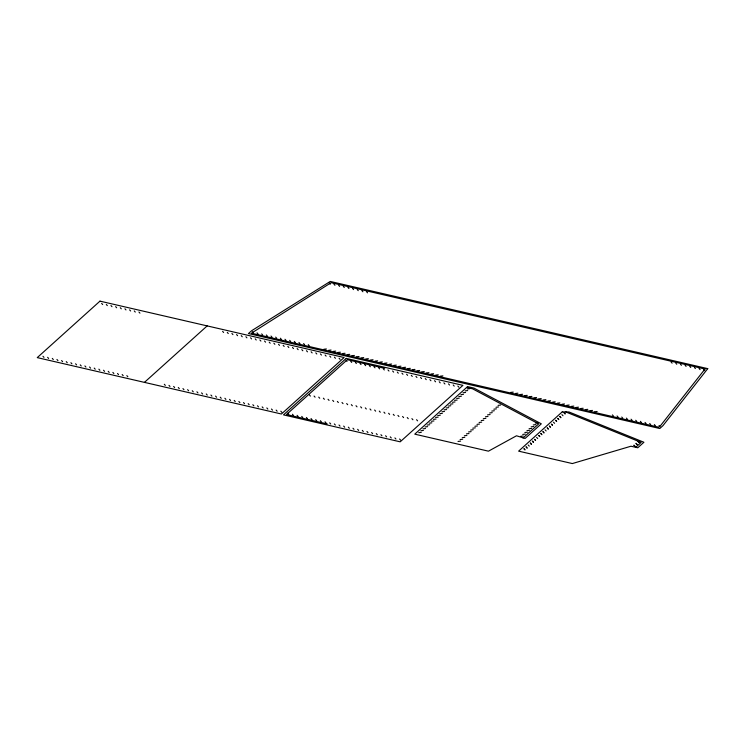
<?xml version="1.0" encoding="UTF-8"?>
<svg xmlns="http://www.w3.org/2000/svg" width="745" height="745" viewBox="0 0 745 745"><rect width="100%" height="100%" fill="white"/><g stroke="black" fill="none" stroke-linecap="round" stroke-linejoin="round"><path stroke-width="1.12" d="M144.446 382.371L207.166 325.9M523.009 437.976L538.654 423.896L472.572 388.815L466.64 387.447M635.718 447.307L641.156 442.409L565.716 411.92M467.217 388.992L469.797 388.657M465.113 390.892L467.683 390.557M463.008 392.792L465.578 392.457M460.894 394.682L463.465 394.356M458.79 396.582L461.36 396.256M456.676 398.482L459.255 398.156M454.571 400.382L457.141 400.056M452.466 402.281L455.037 401.946M450.353 404.181L452.923 403.846M448.248 406.081L450.818 405.746M446.134 407.981L448.714 407.645M444.029 409.871L446.6 409.545M441.925 411.771L444.495 411.445M498.079 405.382L500.649 405.056M439.811 413.671L442.381 413.345M495.974 407.282L498.545 406.947M437.706 415.57L440.276 415.244M493.861 409.182L496.431 408.847M435.592 417.47L438.172 417.135M491.756 411.082L494.326 410.746M433.488 419.37L436.058 419.035M489.642 412.981L492.221 412.646M431.383 421.27L433.953 420.934M487.537 414.881L490.108 414.546M429.269 423.169L431.839 422.834M485.433 416.772L488.003 416.446M427.164 425.069L429.735 424.734M483.319 418.671L485.889 418.345M425.05 426.96L427.63 426.634M481.214 420.571L483.784 420.245M422.946 428.859L425.516 428.533M479.1 422.471L481.68 422.145M420.841 430.759L423.411 430.433M476.996 424.371L479.566 424.035M418.727 432.659L421.298 432.333M474.891 426.27L477.461 425.935M472.777 428.17L475.347 427.835M470.672 430.07L473.243 429.735M535.404 423.039L537.974 422.704M468.558 431.96L471.138 431.634M533.29 424.939L535.86 424.603M466.454 433.86L469.024 433.534M531.185 426.838L533.755 426.503M464.349 435.76L466.919 435.434M529.071 428.729L531.651 428.403M462.235 437.66L464.805 437.334M526.966 430.629L529.537 430.303M460.131 439.559L462.701 439.224M524.862 432.528L527.432 432.202M458.017 441.459L460.596 441.124M522.748 434.428L525.318 434.102M520.643 436.328L523.214 435.993M323.824 349.265L326.422 348.967M328.489 350.346L331.087 350.048M333.145 351.417L335.744 351.119M337.802 352.497L340.4 352.199M342.467 353.577L345.065 353.279M347.123 354.648L349.722 354.35M351.78 355.728L354.387 355.43M356.445 356.799L359.043 356.501M361.101 357.879L363.7 357.581M365.758 358.95L368.365 358.652M370.423 360.031L373.022 359.733M375.08 361.101L377.678 360.803M379.736 362.182L382.343 361.884M384.401 363.262L387 362.964M389.058 364.333L391.656 364.035M393.714 365.413L396.321 365.115M398.379 366.484L400.978 366.186M403.036 367.564L405.634 367.266M407.692 368.635L410.299 368.337M412.358 369.716L414.956 369.418M417.014 370.787L419.612 370.488M421.67 371.867L424.278 371.569M426.336 372.938L428.934 372.649M430.992 374.018L433.59 373.72M435.648 375.098L438.256 374.8M440.314 376.169L442.912 375.871M510.67 392.419L513.277 392.121M515.335 393.5L517.933 393.202M519.991 394.571L522.59 394.273M524.648 395.651L527.255 395.353M529.313 396.722L531.911 396.424M533.969 397.802L536.568 397.504M538.626 398.873L541.233 398.575M543.291 399.953L545.889 399.655M547.947 401.034L550.546 400.736M552.604 402.104L555.211 401.806M557.269 403.185L559.868 402.887M561.926 404.256L564.524 403.958M566.591 405.336L569.189 405.038M571.247 406.407L573.846 406.109M575.904 407.487L578.502 407.189M580.569 408.558L583.167 408.26M585.225 409.638L587.824 409.34M589.882 410.719L592.48 410.421M594.547 411.789L597.145 411.491M384.727 368.347L347.347 359.714L286.499 414.518L327.232 423.924M703.708 369.567L704.723 370.703M699.052 368.496L700.067 369.622M694.396 367.415L695.402 368.551M689.73 366.344L690.745 367.471M685.074 365.264L686.089 366.4M680.418 364.193L681.424 365.32M675.752 363.113L676.767 364.249M671.096 362.042L672.111 363.169M659.008 425.646L660.014 426.783M654.343 424.576L655.358 425.702M649.687 423.495L650.702 424.631M645.03 422.415L646.036 423.551M640.365 421.344L641.38 422.471M635.708 420.264L636.724 421.4M631.043 419.193L632.058 420.32M626.387 418.113L627.402 419.249M621.73 417.042L622.745 418.169M617.065 415.961L618.08 417.098M612.409 414.89L613.424 416.017M457.858 386.059L458.873 387.186M453.202 384.979L454.217 386.115M366.559 291.705L367.564 292.832M448.537 383.908L449.552 385.035M361.893 290.625L362.908 291.761M443.88 382.828L444.895 383.964M357.237 289.554L358.252 290.68M439.224 381.747L440.23 382.883M352.581 288.473L353.586 289.609M434.558 380.676L435.574 381.803M347.915 287.402L348.93 288.529M429.902 379.596L430.917 380.732M343.259 286.322L344.274 287.458M425.246 378.525L426.252 379.652M338.603 285.251L339.608 286.378M420.58 377.445L421.596 378.581M333.937 284.171L334.952 285.307M415.924 376.374L416.939 377.501M329.281 283.091L330.296 284.227M411.268 375.294L412.274 376.43M406.602 374.223L407.617 375.35M401.946 373.143L402.961 374.279M397.29 372.062L398.296 373.198M392.624 370.991L393.639 372.118M387.968 369.911L388.983 371.047M383.312 368.84L384.318 369.967M378.646 367.76L379.661 368.896M373.99 366.689L375.005 367.816M369.334 365.609L370.339 366.745M416.567 419.705L417.572 420.841M364.668 364.538L365.683 365.665M411.901 418.634L412.916 419.761M360.012 363.458L361.027 364.594M407.245 417.554L408.26 418.69M355.356 362.377L356.361 363.513M402.589 416.474L403.594 417.61M350.69 361.306L351.705 362.433M397.923 415.403L398.938 416.529M346.034 360.226L347.049 361.362M393.267 414.322L394.282 415.459M388.601 413.252L389.616 414.378M339.087 358.233L340.092 359.369M383.945 412.171L384.96 413.307M334.421 357.153L335.436 358.289M379.289 411.1L380.304 412.227M329.765 356.082L330.78 357.209M374.623 410.02L375.638 411.156M325.109 355.002L326.114 356.138M399.581 439.001L400.587 440.127M369.967 408.949L370.982 410.076M320.443 353.931L321.458 355.058M394.915 437.92L395.93 439.056M365.311 407.869L366.317 409.005M315.787 352.851L316.802 353.987M308.272 344.646L309.287 345.773M390.259 436.849L391.274 437.976M360.645 406.789L361.66 407.925M311.121 351.78L312.136 352.906M303.615 343.566L304.63 344.702M385.603 435.769L386.608 436.905M355.989 405.718L357.004 406.844M306.465 350.699L307.48 351.836M298.95 342.495L299.965 343.622M380.937 434.689L381.952 435.825M351.333 404.637L352.338 405.774M301.809 349.629L302.824 350.755M294.294 341.415L295.309 342.551M376.281 433.618L377.296 434.745M346.667 403.567L347.682 404.693M297.143 348.548L298.158 349.684M289.637 340.344L290.643 341.471M371.625 432.538L372.63 433.674M342.011 402.486L343.026 403.622M292.487 347.468L293.502 348.604M284.972 339.264L285.987 340.4M366.959 431.467L367.974 432.594M337.355 401.415L338.36 402.542M287.831 346.397L288.837 347.524M280.316 338.193L281.331 339.32M362.303 430.387L363.318 431.523M332.689 400.335L333.704 401.471M283.165 345.317L284.18 346.453M275.659 337.113L276.665 338.249M357.647 429.316L358.652 430.442M328.033 399.264L329.048 400.391M278.509 344.246L279.524 345.373M270.994 336.032L272.009 337.168M352.981 428.235L353.996 429.371M323.377 398.184L324.382 399.32M273.853 343.166L274.858 344.302M266.338 334.961L267.353 336.097M348.325 427.164L349.34 428.291M318.711 397.104L319.726 398.24M269.187 342.095L270.202 343.221M261.681 333.881L262.687 335.017M343.669 426.084L344.674 427.22M314.055 396.033L315.07 397.16M264.531 341.014L265.546 342.151M257.016 332.81L258.031 333.937M339.003 425.004L340.018 426.14M309.399 394.952L310.404 396.089M259.875 339.944L260.88 341.07M252.359 331.73L253.374 332.866M334.347 423.933L335.362 425.06M255.209 338.863L256.224 339.999M329.681 422.853L330.696 423.989M250.553 337.783L251.568 338.919M325.025 421.782L326.04 422.909M245.897 336.712L246.902 337.839M320.369 420.702L321.384 421.838M241.231 335.632L242.246 336.768M315.703 419.631L316.718 420.757M236.575 334.561L237.59 335.688M311.047 418.55L312.062 419.686M231.918 333.481L232.924 334.617M306.391 417.479L307.396 418.606M227.253 332.41L228.268 333.537M301.725 416.399L302.74 417.535M222.597 331.329L223.612 332.466M297.069 415.319L298.084 416.455M292.413 414.248L293.418 415.384M287.747 413.168L288.762 414.304M280.8 411.175L281.815 412.311M276.144 410.095L277.149 411.231M271.478 409.024L272.493 410.15M266.822 407.943L267.837 409.079M262.166 406.872L263.171 407.999M257.5 405.792L258.515 406.928M252.844 404.721L253.859 405.848M248.187 403.641L249.193 404.777M243.522 402.57L244.537 403.697M238.866 401.49L239.881 402.626M234.209 400.41L235.215 401.546M229.544 399.339L230.559 400.465M224.888 398.258L225.903 399.394M220.231 397.187L221.237 398.314M215.566 396.107L216.581 397.243M138.924 312.006L139.939 313.142M210.91 395.036L211.925 396.163M134.268 310.926L135.273 312.062M206.253 393.956L207.259 395.092M129.602 309.855L130.617 310.982M201.588 392.885L202.603 394.012M124.946 308.775L125.961 309.911M196.931 391.805L197.947 392.941M120.29 307.704L121.295 308.83M192.266 390.725L193.281 391.861M115.624 306.623L116.639 307.76M187.61 389.654L188.625 390.78M110.968 305.552L111.983 306.679M182.953 388.573L183.968 389.71M106.302 304.472L107.317 305.608M178.288 387.502L179.303 388.629M101.646 303.401L102.661 304.528M173.632 386.422L174.647 387.558M168.975 385.351L169.981 386.478M164.31 384.271L165.325 385.407M126.836 375.62L127.842 376.747M122.171 374.539L123.186 375.676M117.514 373.459L118.529 374.595M112.858 372.388L113.864 373.524M108.193 371.308L109.208 372.444M103.536 370.237L104.551 371.364M98.871 369.157L99.886 370.293M94.215 368.086L95.23 369.213M89.558 367.006L90.573 368.142M84.893 365.935L85.908 367.062M80.236 364.854L81.252 365.991M75.58 363.774L76.586 364.91M70.915 362.703L71.93 363.839M66.258 361.623L67.273 362.759M61.602 360.552L62.608 361.679M56.937 359.472L57.952 360.608M52.28 358.401L53.295 359.528M47.624 357.321L48.63 358.457M42.959 356.25L43.974 357.377M638.214 441.459L639.219 442.586M638.139 441.459L639.08 442.604M636.1 443.349L637.115 444.486M636.034 443.359L636.966 444.504M634.07 445.24L635.001 446.385M633.921 445.259L634.936 446.395M564.17 412.702L565.11 413.847M564.03 412.721L565.036 413.857M561.916 414.62L562.996 415.747M559.877 416.511L560.892 417.647M559.812 416.52L560.743 417.656M557.772 418.411L558.778 419.537M557.698 418.42L558.638 419.556M555.733 420.301L556.673 421.437L555.593 420.31M553.488 422.21L554.569 423.337M552.455 425.237L551.449 424.101L552.315 425.255M550.35 427.136L549.335 426L550.201 427.155M547.305 427.891L548.236 429.036M547.156 427.909L548.171 429.046M545.051 429.809L546.132 430.936M543.012 431.7L544.027 432.836M542.947 431.709L543.878 432.845M540.972 433.59L541.913 434.726L540.833 433.609M538.868 435.49L539.808 436.626L538.728 435.508M536.614 437.399L537.694 438.526M535.59 440.425L534.584 439.289L535.45 440.444M532.545 441.18L533.485 442.325M532.405 441.198L533.411 442.334M530.431 443.079L531.371 444.225M530.291 443.098L531.306 444.234M528.186 444.998L529.267 446.125M526.147 446.888L527.153 448.024M526.072 446.898L527.013 448.034M524.107 448.779L525.048 449.924L523.968 448.797M704.975 369.045L660.862 425.218L658.654 427.202L251.447 333.183L331.087 282.7L704.975 369.045M707.75 368.635L662.976 425.646L659.781 428.515L248.448 333.546L251.54 330.78L330.24 281.442L707.75 368.635M99.96 301.138L37.25 357.619L281.414 414.006L344.125 357.526L99.96 301.138M346.22 358.401L283.5 414.881L400.186 441.822L462.906 385.351L346.22 358.401M467.571 386.608L414.769 434.158L488.459 451.172L516.509 435.778L525.076 438.46L541.308 423.831L473.95 388.089L467.571 386.608M562.242 411.864L518.622 451.144L572.337 463.558L630.978 446.218L637.776 447.782L643.922 442.26L568.994 411.985L562.242 411.864"/></g></svg>
